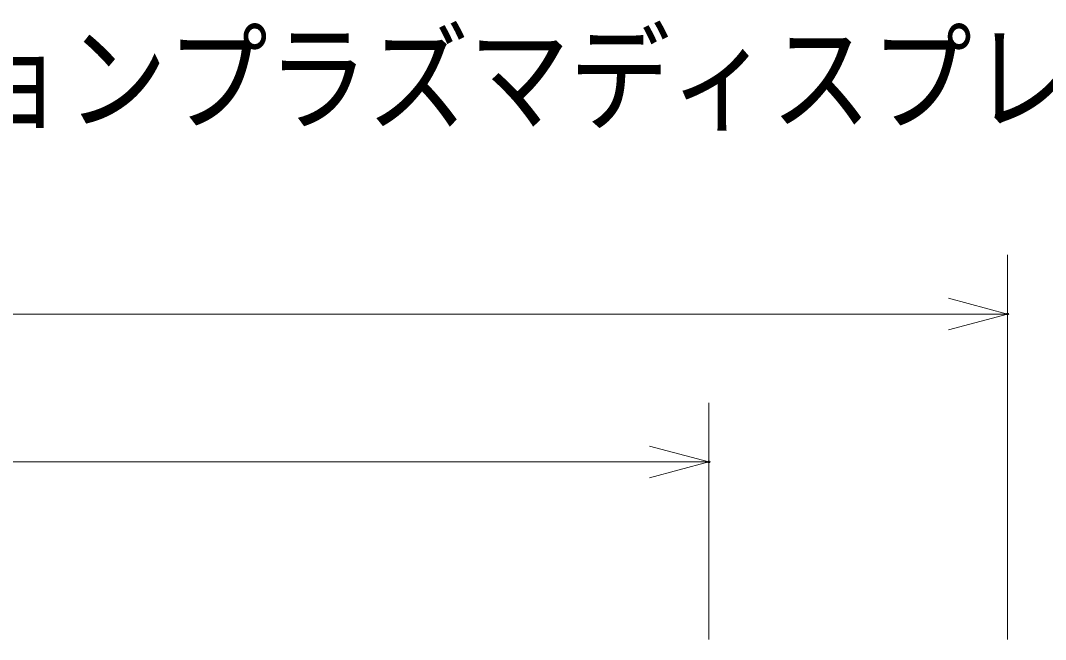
# Model space of a CAD drawing. Units: millimetres, scale not verified. Extents: x -62 to 63, y -56 to 57.
# Drawn here: x -20.04 to 14.61, y 35.87 to 56.79 of the extents above; entities that cross this region are included whole.
import ezdxf
from ezdxf.enums import TextEntityAlignment as Align

# ---------------------------------------------------------------- set-up
doc = ezdxf.new("R2010")
doc.units = ezdxf.units.MM
doc.header["$LTSCALE"] = 0.125
doc.header["$PDMODE"] = 32
doc.header["$PDSIZE"] = 0.0625
doc.layers.add('0-0_0', color=7, linetype='Continuous', lineweight=9)
doc.layers.add('0-6_SUNPO', color=3, linetype='Continuous', lineweight=18)
doc.layers.add('0-2_MOJI1', color=7, linetype='Continuous')
doc.layers.add('0-4_Defpoints', color=7, linetype='Continuous')
doc.styles.add('ＭＳ ゴシック', font='')
doc.styles.get('ＭＳ ゴシック').set_extended_font_data('MS Gothic')

# ---------------------------------------------------------------- blocks, each defined once
blk = doc.blocks.new('_OPEN30')
at = {"layer": '0-0_0'}
blk.add_line((0, 0), (-1, 0), dxfattribs=at)
blk.add_lwpolyline([(-1, 0.26795), (0, 0), (-1, -0.26795)], dxfattribs=at)
blk = doc.blocks.new('D7')
at = {"layer": '0-4_Defpoints'}
blk.add_point((-2.8125, 47.174), dxfattribs=at)
at = {"layer": '0-6_SUNPO', "color": 7, "lineweight": 9}
for p, q in [((-2.8125, 41.174), (-2.8125, 49.174)), ((-52.6125, 47.174), (-4.8125, 47.174))]:
    blk.add_line(p, q, dxfattribs=at)
at = {"layer": '0-6_SUNPO', "xscale": 2, "yscale": 2}
blk.add_blockref('_OPEN30', (-2.8125, 47.174), dxfattribs=at)
blk = doc.blocks.new('D5')
at = {"layer": '0-4_Defpoints'}
blk.add_point((7.2875, 52.174), dxfattribs=at)
at = {"layer": '0-6_SUNPO', "color": 7, "lineweight": 9}
for p, q in [((7.2875, 41.174), (7.2875, 54.174)), ((-62.7125, 52.174), (5.2875, 52.174))]:
    blk.add_line(p, q, dxfattribs=at)
at = {"layer": '0-6_SUNPO', "xscale": 2, "yscale": 2}
blk.add_blockref('_OPEN30', (7.2875, 52.174), dxfattribs=at)

msp = doc.modelspace()

# ---------------------------------------------------------------- block references
at = {"layer": '0-6_SUNPO'}
for name in ['D5', 'D7']:
    msp.add_blockref(name, (6.037, -5.3045), dxfattribs=at)

# ---------------------------------------------------------------- texts
at = {"layer": '0-2_MOJI1', "style": 'ＭＳ ゴシック', "width": 0.85}
msp.add_text('ハイビジョンプラズマディスプレイ壁掛け金具付', height=2.933, dxfattribs=at).set_placement((-35.4875, 52.5), align=Align.BOTTOM_LEFT)

doc.saveas('drawing.dxf')
